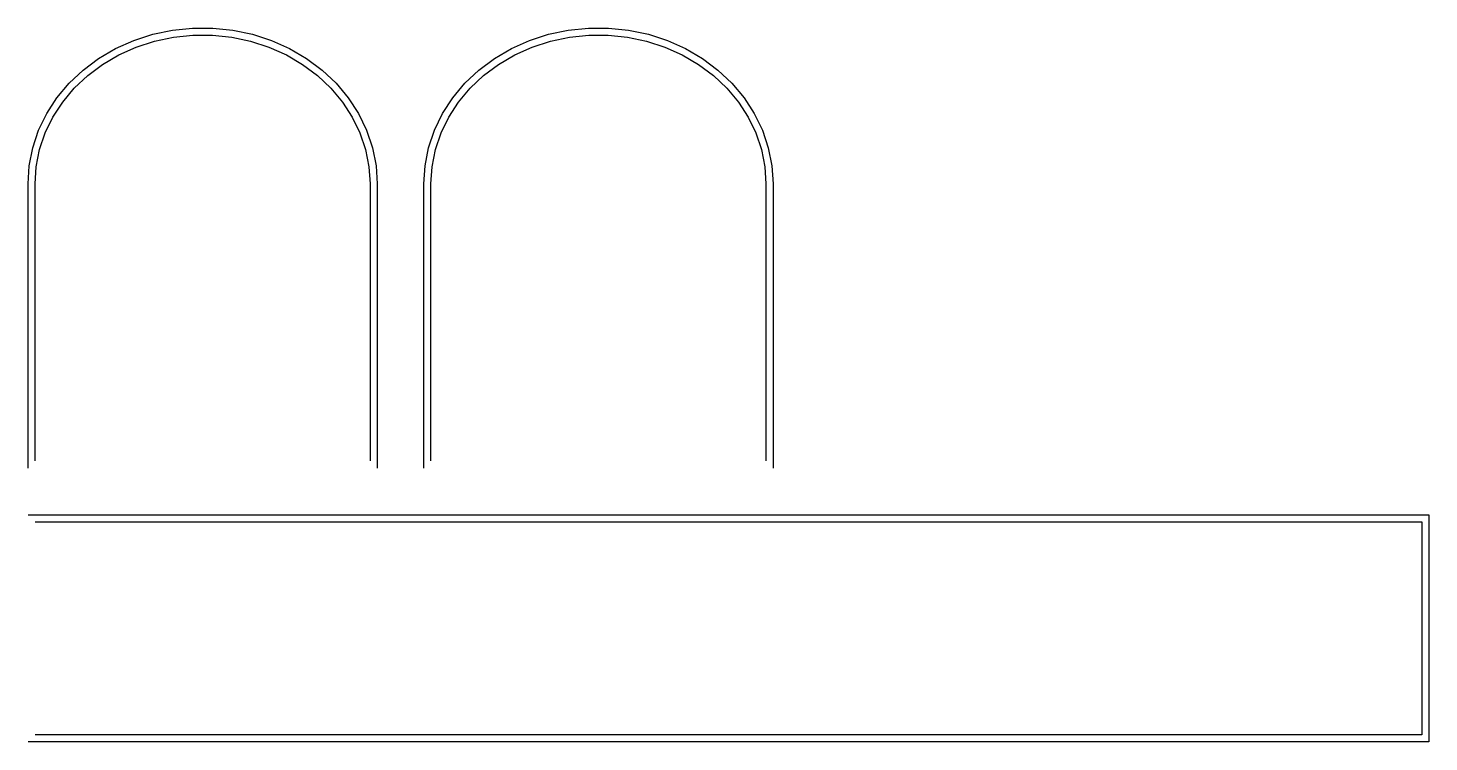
# Model space of a CAD drawing. Header units: millimetres. Extents: x -7 to 1373, y -697 to 7.
import ezdxf

# ---------------------------------------------------------------- set-up
doc = ezdxf.new("R2010")
doc.units = ezdxf.units.MM

msp = doc.modelspace()

# ---------------------------------------------------------------- linework, layer by layer
for points in [[(-7, -427), (-7, -146.7714), (-5.8397, -129.0226), (-2.3316, -111.2976), (3.4568, -94.0723), (11.4398, -77.5846), (21.5009, -62.0592), (33.4962, -47.7045), (47.2566, -34.7104), (62.5916, -23.2466), (79.2915, -13.4611), (97.1306, -5.4793), (115.8698, 0.5971), (135.2595, 4.6912), (155.0426, 6.7513), (174.9574, 6.7513), (194.7405, 4.6912), (214.1302, 0.5971), (232.8694, -5.4793), (250.7085, -13.4611), (267.4084, -23.2466), (282.7434, -34.7104), (296.5038, -47.7045), (308.4991, -62.0592), (318.5602, -77.5846), (326.5432, -94.0723), (332.3316, -111.2976), (335.8397, -129.0226), (337, -146.7714), (337, -427)], [(383, -427), (383, -146.7714), (384.1603, -129.0226), (387.6684, -111.2976), (393.4568, -94.0723), (401.4398, -77.5846), (411.5009, -62.0592), (423.4962, -47.7045), (437.2566, -34.7104), (452.5916, -23.2466), (469.2915, -13.4611), (487.1306, -5.4793), (505.8698, 0.5971), (525.2595, 4.6912), (545.0426, 6.7513), (564.9574, 6.7513), (584.7405, 4.6912), (604.1302, 0.5971), (622.8694, -5.4793), (640.7085, -13.4611), (657.4084, -23.2466), (672.7434, -34.7104), (686.5038, -47.7045), (698.4991, -62.0592), (708.5602, -77.5846), (716.5432, -94.0723), (722.3316, -111.2976), (725.8397, -129.0226), (727, -146.7714), (727, -427)], [(0, -420), (0, -147), (1.1157, -129.9343), (4.4476, -113.0995), (9.9507, -96.723), (17.5506, -81.0265), (27.1445, -66.2222), (38.6027, -52.5102), (51.7701, -40.0761), (66.4688, -29.0879), (82.5, -19.6943), (99.6468, -12.0222), (117.6775, -6.1755), (136.3481, -2.2333), (155.4061, -0.2487), (174.5939, -0.2487), (193.6519, -2.2333), (212.3225, -6.1755), (230.3532, -12.0222), (247.5, -19.6943), (263.5312, -29.0879), (278.2299, -40.0761), (291.3973, -52.5102), (302.8555, -66.2222), (312.4494, -81.0265), (320.0493, -96.723), (325.5524, -113.0995), (328.8843, -129.9343), (330, -147), (330, -420)], [(390, -420), (390, -147), (391.1157, -129.9343), (394.4476, -113.0995), (399.9507, -96.723), (407.5506, -81.0265), (417.1445, -66.2222), (428.6027, -52.5102), (441.7701, -40.0761), (456.4688, -29.0879), (472.5, -19.6943), (489.6468, -12.0222), (507.6775, -6.1755), (526.3481, -2.2333), (545.4061, -0.2487), (564.5939, -0.2487), (583.6519, -2.2333), (602.3225, -6.1755), (620.3532, -12.0222), (637.5, -19.6943), (653.5312, -29.0879), (668.2299, -40.0761), (681.3973, -52.5102), (692.8555, -66.2222), (702.4494, -81.0265), (710.0493, -96.723), (715.5524, -113.0995), (718.8843, -129.9343), (720, -147), (720, -420)], [(-7, -473), (1373.2197, -473), (1373.2197, -697), (-7, -697)], [(0, -480), (1366.2197, -480), (1366.2197, -690), (0, -690)]]:
    msp.add_lwpolyline(points)

doc.saveas('drawing.dxf')
